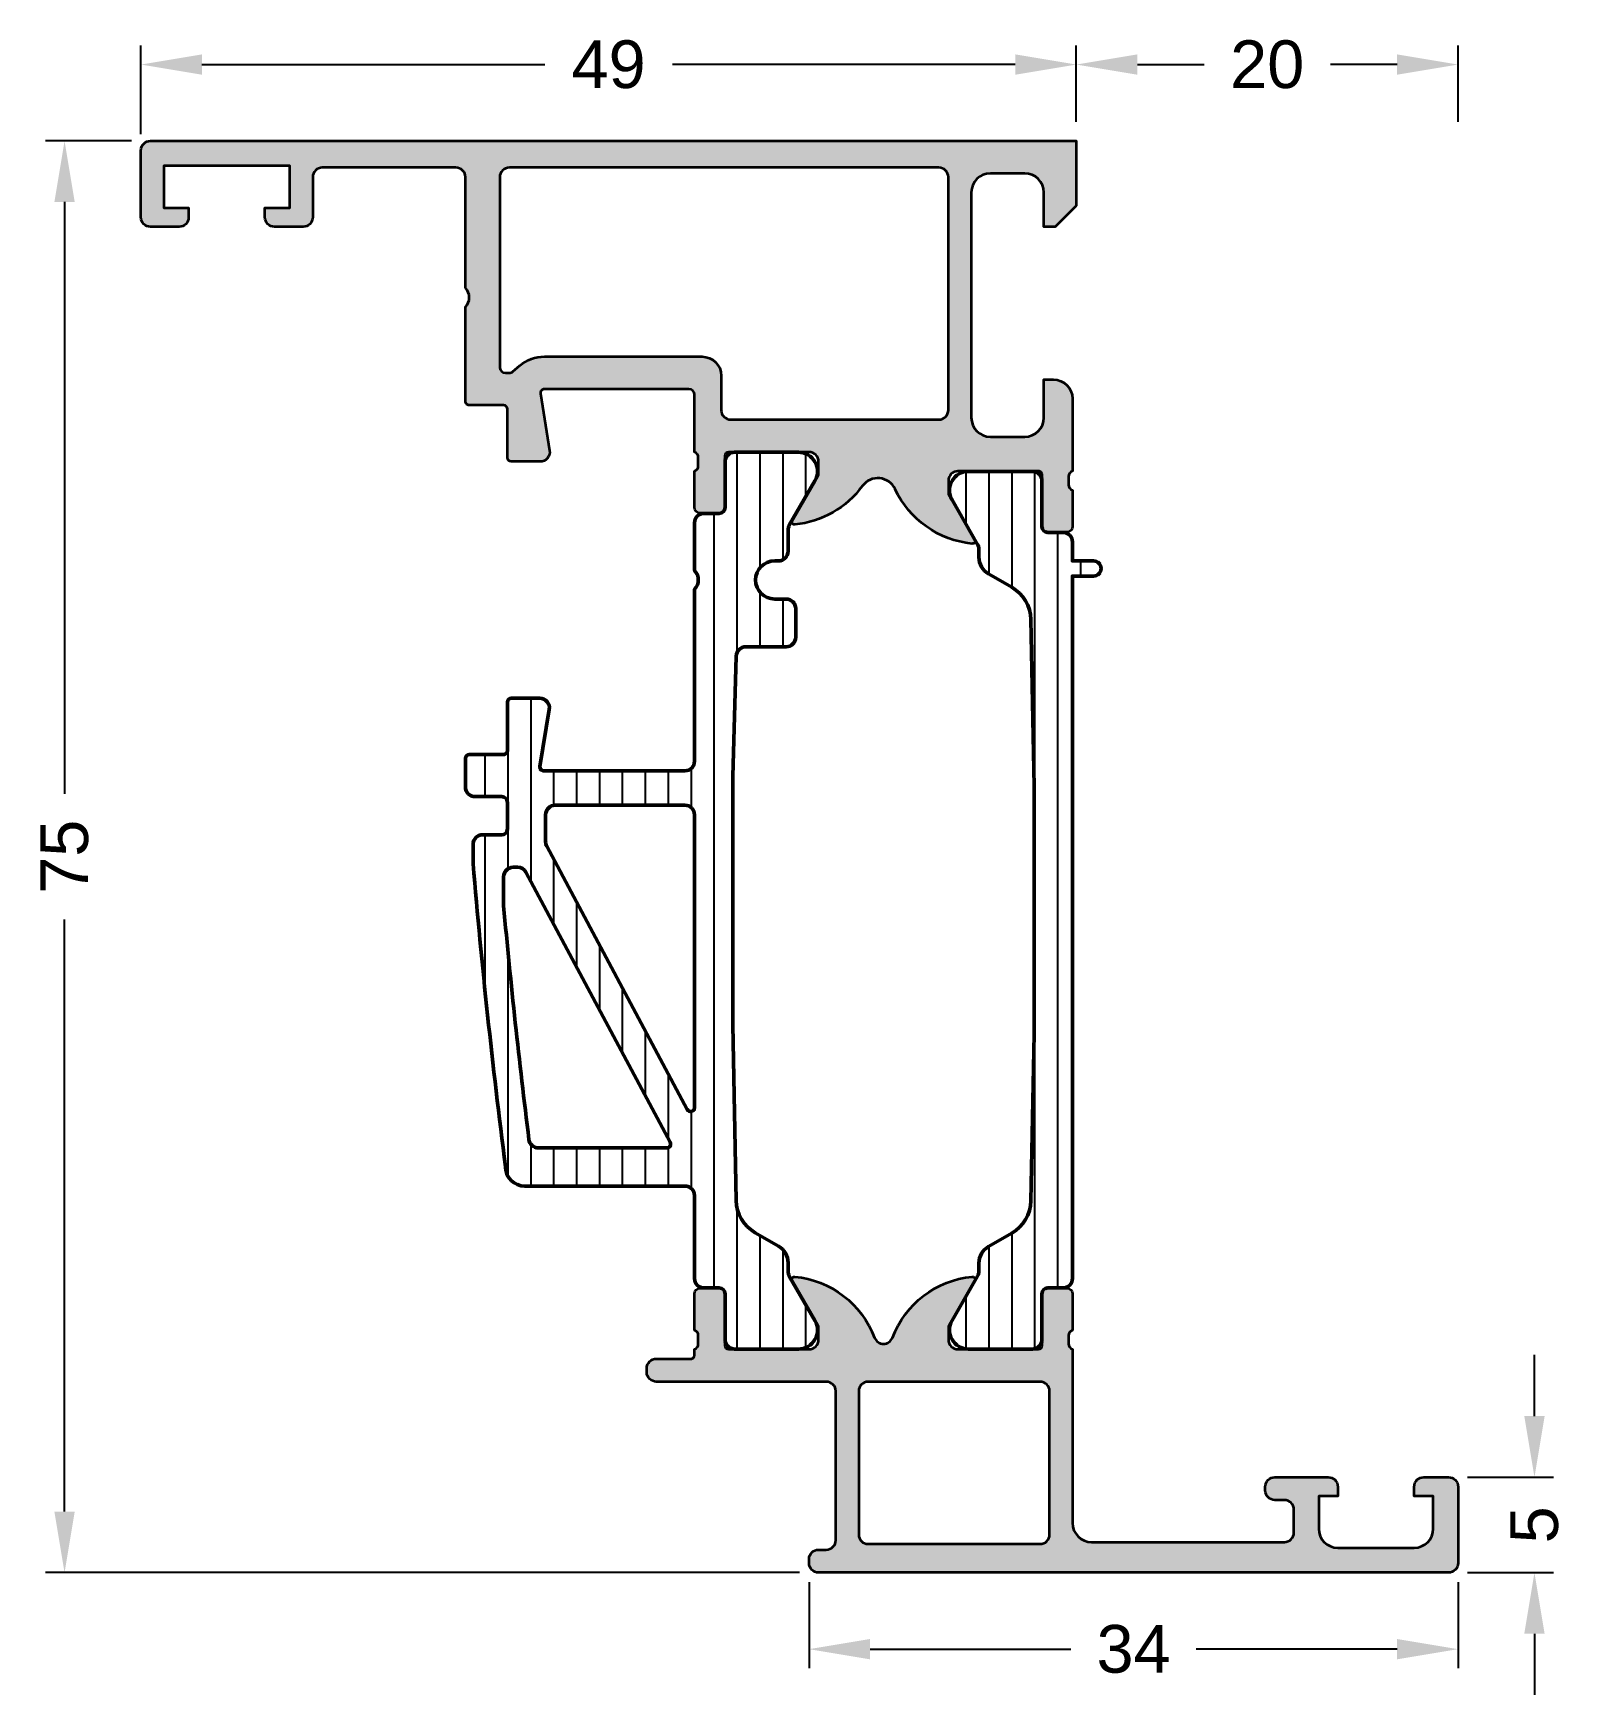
# Model space of a CAD drawing. Header units: millimetres. Extents: x 47.1 to 127.4, y 98 to 185.
import ezdxf

# ---------------------------------------------------------------- set-up
doc = ezdxf.new("R2010")
doc.units = ezdxf.units.MM
doc.header["$PDMODE"] = 1
doc.header["$PDSIZE"] = -0.001
for name, color, linetype, lineweight in [('S01_Bemaßung', 140, 'Continuous', 25), ('S03_AL_Kontur', 255, 'Continuous', 35), ('S04_AL_Schraffur', 253, 'Continuous', 25), ('S07_Isolation_Kontur', 91, 'Continuous', 50), ('S08_Isolation_Schraffur', 103, 'Continuous', 25)]:
    doc.layers.add(name, color=color, linetype=linetype, lineweight=lineweight)
doc.styles.add('Arial', font='arial.ttf')
doc.dimstyles.new('1 zu 1', dxfattribs={"dimtxt": 2.5, "dimasz": 3.2, "dimexe": 1, "dimexo": 1, "dimgap": 1.5, "dimtad": 0, "dimdec": 1, "dimrnd": 0.5, "dimdsep": 46, "dimtxsty": 'Arial', "dimcen": 0, "dimclrd": 256, "dimclre": 256, "dimclrt": 256, "dimadec": 0, "dimazin": 0, "dimtfac": 1, "dimtdec": 1, "dimtofl": 0, "dimtmove": 0, "dimatfit": 1, "dimfxl": 1, "dimtolj": 1, "dimlwd": 25, "dimlwe": 25, "dimarcsym": 0})

# ---------------------------------------------------------------- blocks, each defined once
blk = doc.blocks.new('587290_s')
at = {"layer": 'S04_AL_Schraffur'}
h = blk.add_hatch(color=256, dxfattribs=at)
h.dxf.hatch_style = 1
h.paths.add_polyline_path([(-20.20000000000017, 11.6999999999997, -0.3178372451957793), (-20.40000000000018, 11.98284271247432), (-20.40000000000018, 12.41715728752508, -0.3178372451957834), (-20.20000000000019, 12.6999999999997), (-20.20000000000022, 14.59999999999966, 0.4142135623730959), (-20.50000000000026, 14.8999999999997), (-21.49000000000018, 14.89999999999968, 0.414213562373095), (-21.79000000000022, 14.59999999999964), (-21.79000000000017, 11.89999999999968, -0.4142135623730957), (-21.99000000000017, 11.69999999999967), (-26.20000000000017, 11.69999999999961, -0.4142135623730955), (-26.70000000000018, 12.1999999999996), (-26.70000000000019, 12.8999999999996), (-25.31850454237787, 15.29282032302718, 0.6105378334010382), (-25.4516520794051, 15.49933548774898, 0.2842929205727157), (-29.63288879625711, 12.30684630545194, -0.6886036573143335), (-30.56711120374326, 12.30684630545192, 0.2842929205727156), (-34.74834792059536, 15.49933548774884, 0.6105378334010355), (-34.88149545762259, 15.29282032302704), (-33.5000000000002, 12.8999999999995), (-33.50000000000019, 12.19999999999949, -0.4142135623730935), (-34.00000000000018, 11.69999999999949), (-38.21000000000016, 11.69999999999942, -0.4142135623730958), (-38.41000000000017, 11.89999999999942), (-38.41000000000022, 14.59999999999938, 0.4142135623730934), (-38.71000000000026, 14.89999999999942), (-39.70000000000017, 14.8999999999994, 0.4142135623730972), (-40.00000000000021, 14.59999999999936), (-40.00000000000018, 12.6999999999994, -0.3178372451957927), (-39.80000000000017, 12.41715728752478), (-39.80000000000017, 11.98284271247402, -0.3178372451957778), (-40.00000000000017, 11.6999999999994), (-40.00000000000018, 11.39999999999939, -0.4142135623730898), (-40.20000000000017, 11.1999999999994), (-42.00000000000016, 11.1999999999994, 0.4142135623730855), (-42.50000000000017, 10.6999999999994), (-42.50000000000018, 10.50000000000002, 0.4142135623731049), (-42.00000000000017, 10), (-33.10000000000018, 10, -0.4142135623730954), (-32.60000000000018, 9.500000000000005), (-32.60000000000017, 1.699999999999999, -0.4142135623730945), (-33.10000000000017, 1.199999999999999), (-33.5, 1.199999999999999, 0.4142135623730948), (-34, 0.7000000000000028), (-34, 0.4999999999999929, 0.414213562373095), (-33.5, -3.552713678800501e-15), (-0.4999999999999964, 3.552713678800501e-15, 0.414213562373094), (3.552713678800501e-15, 0.5000000000000036), (0, 4.499999999999999, 0.4142135623730941), (-0.5, 5.000000000000001), (-1.799999999999997, 5, 0.4142135623730951), (-2.299999999999997, 4.5), (-2.299999999999994, 4.000000000000002), (-1.299999999999983, 4.000000000000001), (-1.299999999999983, 2.299999999999999, -0.4142135623730952), (-2.299999999999983, 1.299999999999999), (-6.300000000000011, 1.299999999999995, -0.4142135623730953), (-7.300000000000011, 2.299999999999999), (-7.30000000000001, 4.000000000000002), (-6.299999999999997, 4.000000000000002), (-6.299999999999997, 4.5, 0.4142135623730951), (-6.799999999999997, 5), (-9.599999999999998, 4.999999999999998, 0.4142135623730961), (-10.1, 4.499999999999999), (-10.1, 4.300000000000001, 0.4142135623730943), (-9.6, 3.800000000000001), (-9.099999999999993, 3.799999999999999, -0.4142135623730946), (-8.599999999999994, 3.300000000000002), (-8.599999999999993, 2.100000000000001, -0.4142135623730951), (-9.099999999999993, 1.600000000000001), (-19.20000000000003, 1.6, -0.4142135623730905), (-20.20000000000003, 2.599999999999985)])
h.paths.add_polyline_path([(-21.40000000000043, 9.500000000000018), (-21.40000000000017, 2.00000000000002, -0.4142135623731053), (-21.90000000000017, 1.500000000000002), (-30.90000000000017, 1.5, -0.4142135623730952), (-31.40000000000017, 1.999999999999998), (-31.40000000000014, 9.500000000000002, -0.4142135623730939), (-30.90000000000014, 10), (-21.90000000000043, 10, -0.4142135623730847)], flags=16)
at = {"layer": 'S03_AL_Kontur'}
for points in [[(-0.4999999999999982, 5.000000000000001, -0.414213562373095), (2.220446049250313e-15, 4.500000000000001), (2.220446049250313e-15, 0.5000000000000027, -0.4142135623730951), (-0.4999999999999982, 2.081668171172169e-15), (-33.50000000000001, -4.093947403305265e-15, -0.4142135623730951), (-34, 0.4999999999999959), (-34, 0.7000000000000001, -0.4142135623730949), (-33.50000000000001, 1.2), (-33.10000000000017, 1.2, 0.4142135623730955), (-32.60000000000017, 1.700000000000001), (-32.60000000000018, 9.500000000000002, 0.414213562373095), (-33.10000000000017, 10), (-42.00000000000017, 10, -0.4142135623730963), (-42.50000000000018, 10.50000000000001), (-42.50000000000017, 10.69999999999938, -0.4142135623730924), (-42.00000000000017, 11.1999999999994), (-40.20000000000017, 11.1999999999994, 0.4142135623730983), (-40.00000000000018, 11.3999999999994), (-40.00000000000017, 11.6999999999994, 0.3178372451957788), (-39.80000000000017, 11.98284271247402), (-39.80000000000017, 12.41715728752478, 0.317837245195788), (-40.00000000000018, 12.6999999999994), (-40.00000000000021, 14.59999999999936, -0.4142135623730994), (-39.70000000000017, 14.8999999999994), (-38.71000000000026, 14.89999999999942, -0.4142135623730908), (-38.41000000000022, 14.59999999999938), (-38.41000000000017, 11.89999999999942, 0.4142135623730918), (-38.21000000000017, 11.69999999999942), (-34.00000000000018, 11.69999999999949, 0.4142135623730989), (-33.50000000000019, 12.1999999999995), (-33.5000000000002, 12.8999999999995), (-34.88149545762259, 15.29282032302703, -0.6105378334010535), (-34.74834792059536, 15.49933548774884, -0.2842929205727155), (-30.56711120374326, 12.30684630545192, 0.6886036573143335), (-29.63288879625711, 12.30684630545194, -0.2842929205727157), (-25.4516520794051, 15.49933548774898, -0.6105378334010396), (-25.31850454237787, 15.29282032302718), (-26.70000000000019, 12.8999999999996), (-26.70000000000018, 12.1999999999996, 0.4142135623730911), (-26.20000000000018, 11.69999999999961), (-21.99000000000017, 11.69999999999967, 0.4142135623731015), (-21.79000000000017, 11.89999999999968), (-21.79000000000022, 14.59999999999964, -0.4142135623730994), (-21.49000000000017, 14.89999999999968), (-20.50000000000026, 14.8999999999997, -0.4142135623730908), (-20.20000000000022, 14.59999999999966), (-20.20000000000019, 12.6999999999997, 0.317837245195784), (-20.40000000000018, 12.41715728752508), (-20.40000000000018, 11.98284271247432, 0.317837245195781), (-20.20000000000017, 11.6999999999997), (-20.20000000000003, 2.599999999999987, 0.4142135623730906), (-19.20000000000003, 1.6), (-9.099999999999993, 1.600000000000001, 0.414213562373095), (-8.599999999999993, 2.100000000000001), (-8.599999999999994, 3.300000000000001, 0.414213562373095), (-9.099999999999993, 3.799999999999999), (-9.599999999999998, 3.800000000000002, -0.4142135623730947), (-10.1, 4.300000000000001), (-10.1, 4.499999999999999, -0.414213562373095), (-9.6, 4.999999999999998), (-6.799999999999997, 5, -0.414213562373095), (-6.299999999999997, 4.5), (-6.299999999999997, 4.000000000000002), (-7.300000000000009, 4.000000000000001), (-7.300000000000011, 2.299999999999999, 0.4142135623730954), (-6.30000000000001, 1.299999999999998), (-2.299999999999984, 1.299999999999999, 0.4142135623730956), (-1.299999999999985, 2.300000000000001), (-1.299999999999986, 4.000000000000002), (-2.299999999999998, 4.000000000000002), (-2.299999999999998, 4.5, -0.414213562373095), (-1.799999999999997, 5)], [(-21.90000000000017, 1.500000000000001, 0.414213562373095), (-21.40000000000017, 2.000000000000001), (-21.40000000000043, 9.500000000000002, 0.414213562373095), (-21.90000000000043, 10), (-30.90000000000014, 10, 0.414213562373095), (-31.40000000000014, 9.5), (-31.40000000000017, 2, 0.4142135623730963), (-30.90000000000017, 1.499999999999999)]]:
    blk.add_lwpolyline(points, format="xyb", close=True, dxfattribs=at)
blk = doc.blocks.new('511130_s')
at = {"layer": 'S04_AL_Schraffur'}
h = blk.add_hatch(color=256, dxfattribs=at)
h.dxf.hatch_style = 1
edge = h.paths.add_edge_path()
edge.add_line((5.551115123125783e-16, -3.399999999999999), (-1.1, -4.500000000000001))
edge.add_line((-1.099999999999999, -4.500000000000001), (-1.699999999999999, -4.5))
edge.add_line((-1.699999999999999, -4.5), (-1.7, -2.7))
edge.add_arc((-2.7, -2.7), 1, 0, 90)
edge.add_line((-2.7, -1.7), (-4.500000000000001, -1.700000000000002))
edge.add_arc((-4.5, -2.700000000000001), 0.9999999999999991, 90.00000000000006, 180)
edge.add_line((-5.5, -2.700000000000001), (-5.5, -14.5))
edge.add_arc((-4.499999999999999, -14.5), 1.000000000000001, 179.9999999999999, 269.9999999999999)
edge.add_line((-4.500000000000001, -15.5), (-2.700000000000002, -15.5))
edge.add_arc((-2.700000000000003, -14.5), 1, 270, 360.0000000000001)
edge.add_line((-1.700000000000002, -14.5), (-1.699999999999999, -12.5))
edge.add_line((-1.699999999999999, -12.5), (-1.199999999999996, -12.5))
edge.add_arc((-1.199999999999996, -13.5), 1, 0, 90, ccw=False)
edge.add_line((-0.1999999999999963, -13.5), (-0.1999999999999968, -17.3))
edge.add_arc((-0.09999999999999384, -17.58284271247462), 0.3000000000000038, 109.471220634491, 180)
edge.add_line((-0.3999999999999968, -17.58284271247462), (-0.3999999999999951, -18.01715728752539))
edge.add_arc((-0.09999999999999548, -18.01715728752539), 0.2999999999999996, 180, 250.5287793655094)
edge.add_line((-0.1999999999999948, -18.3), (-0.1999999999999941, -20.19999999999996))
edge.add_arc((-0.5000000000000338, -20.19999999999996), 0.3000000000000397, -90, 0, ccw=False)
edge.add_line((-0.5000000000000336, -20.5), (-1.489999999999954, -20.5))
edge.add_arc((-1.489999999999954, -20.19999999999996), 0.3000000000000398, 180, 270.00000000000006, ccw=False)
edge.add_line((-1.789999999999994, -20.19999999999996), (-1.789999999999996, -17.5))
edge.add_arc((-1.989999999999996, -17.50000000000001), 0.2, 1.017777498068326e-12, 90.0000000000002)
edge.add_line((-1.989999999999996, -17.3), (-6.19999999999999, -17.3))
edge.add_arc((-6.199999999999989, -17.8), 0.5000000000000036, 90.0000000000002, 180)
edge.add_line((-6.69999999999999, -17.8), (-6.69999999999999, -18.5))
edge.add_line((-6.69999999999999, -18.5), (-5.318504542377629, -20.89282032302755))
edge.add_arc((-5.438119784648292, -20.96188021535171), 0.1381197846482999, -95.6225775507931, 30.00000000000091, ccw=False)
edge.add_arc((-4.96177675882619, -16.12339113815219), 5.000000000000004, 205.0787776641433, 264.37742244920645, ccw=False)
edge.add_arc((-10.39613192002033, -18.66657496595597), 1.000000000000001, 25.0787776641433, 143.8053270726162)
edge.add_arc((-15.2382232411738, -15.12339113815219), 5.000000000000002, 275.62257755079344, 323.8053270726163, ccw=False)
edge.add_arc((-14.7618802153517, -19.96188021535171), 0.1381197846482951, 150.0000000000003, 275.62257755079395, ccw=False)
edge.add_line((-14.88149545762236, -19.89282032302756), (-13.5, -17.5))
edge.add_line((-13.5, -17.5), (-13.5, -16.8))
edge.add_arc((-14, -16.8), 0.5000000000000018, 4.071109992273287e-13, 90)
edge.add_line((-14, -16.3), (-18.21, -16.3))
edge.add_arc((-18.21, -16.5), 0.1999999999999957, 90, 180.000000000001)
edge.add_line((-18.41, -16.5), (-18.41, -19.19999999999996))
edge.add_arc((-18.71000000000004, -19.19999999999996), 0.3000000000000398, -90, 0, ccw=False)
edge.add_line((-18.71000000000004, -19.5), (-19.69999999999996, -19.5))
edge.add_arc((-19.69999999999996, -19.19999999999996), 0.3000000000000398, 180, 270, ccw=False)
edge.add_line((-20, -19.19999999999996), (-20, -17.3))
edge.add_arc((-20.1, -17.01715728752538), 0.3000000000000021, 289.4712206344901, 360)
edge.add_line((-19.8, -17.01715728752538), (-19.8, -16.58284271247462))
edge.add_arc((-20.1, -16.58284271247462), 0.2999999999999972, 0, 70.52877936550966)
edge.add_line((-20, -16.3), (-20, -13.3))
edge.add_arc((-20.3, -13.3), 0.2999999999999972, 0, 90)
edge.add_line((-20.3, -13.00000000000001), (-27.86769096001073, -13.00000000000001))
edge.add_arc((-27.86769096001073, -13.2), 0.1999999999999993, 90, 189.0000000000005)
edge.add_line((-28.06522862812976, -13.23128689300805), (-27.5915806127587, -16.22178276747988))
edge.add_arc((-28.08542478305627, -16.3), 0.5000000000000018, -90, 8.999999999999773, ccw=False)
edge.add_line((-28.08542478305627, -16.8), (-29.6, -16.8))
edge.add_arc((-29.6, -16.6), 0.1999999999999993, 180, 270, ccw=False)
edge.add_line((-29.8, -16.6), (-29.8, -14.05))
edge.add_arc((-30, -14.05), 0.1999999999999993, 0, 90)
edge.add_line((-30, -13.85), (-31.8, -13.85))
edge.add_arc((-31.8, -13.65000000000001), 0.1999999999999957, 179.999999999999, 270, ccw=False)
edge.add_line((-32, -13.65), (-32, -8.700000000000003))
edge.add_arc((-32.525, -8.200000000000003), 0.724999999999999, 316.3971810272963, 403.6028189727036)
edge.add_line((-32, -7.700000000000004), (-32, -1.900000000000004))
edge.add_arc((-32.5, -1.900000000000005), 0.5, 1.017777498068325e-13, 90)
edge.add_line((-32.5, -1.400000000000006), (-39.5, -1.400000000000004))
edge.add_arc((-39.5, -1.900000000000004), 0.5, 90, 180)
edge.add_line((-40, -1.900000000000004), (-40, -4.000000000000005))
edge.add_arc((-40.5, -4.000000000000005), 0.5, -90, 0, ccw=False)
edge.add_line((-40.5, -4.500000000000006), (-41.99999999999999, -4.500000000000006))
edge.add_arc((-42, -4.000000000000003), 0.5000000000000036, 180.0000000000004, 270.0000000000008, ccw=False)
edge.add_line((-42.5, -4.000000000000006), (-42.5, -3.500000000000006))
edge.add_line((-42.5, -3.500000000000006), (-41.2, -3.500000000000006))
edge.add_line((-41.2, -3.500000000000006), (-41.2, -1.300000000000006))
edge.add_line((-41.2, -1.300000000000006), (-47.8, -1.300000000000006))
edge.add_line((-47.8, -1.300000000000006), (-47.8, -3.500000000000006))
edge.add_line((-47.8, -3.500000000000006), (-46.5, -3.500000000000006))
edge.add_line((-46.5, -3.500000000000006), (-46.5, -4.000000000000005))
edge.add_arc((-47, -4.000000000000005), 0.5, -90, 0, ccw=False)
edge.add_line((-47, -4.500000000000006), (-48.5, -4.500000000000006))
edge.add_arc((-48.5, -4.000000000000006), 0.5, 180, 270, ccw=False)
edge.add_line((-49, -4.000000000000006), (-49, -0.5000000000000062))
edge.add_arc((-48.5, -0.5000000000000024), 0.5, 90.0000000000008, 180.0000000000004, ccw=False)
edge.add_line((-48.50000000000001, -5.967448757360216e-15), (0, 0))
edge.add_line((0, 0), (5.551115123125783e-16, -3.399999999999999))
edge = h.paths.add_edge_path(flags=16)
edge.add_arc((-29.7, -1.9), 0.4999999999999982, 90, 180.0000000000002)
edge.add_line((-30.2, -1.900000000000002), (-30.2, -11.85))
edge.add_arc((-29.9, -11.85), 0.2999999999999972, 180, 270)
edge.add_line((-29.9, -12.15), (-29.70919107027986, -12.15000000000001))
edge.add_arc((-29.70919107027986, -11.85000000000002), 0.2999999999999883, 270.0000000000007, 310.0000000000018)
edge.add_line((-29.5163547873739, -12.0798133329357), (-29.14464419713559, -11.76791111376205))
edge.add_arc((-27.85906897776252, -13.3), 1.999999999999998, 90.00000000000011, 129.9999999999999, ccw=False)
edge.add_line((-27.85906897776252, -11.30000000000001), (-19.6, -11.30000000000001))
edge.add_arc((-19.6, -12.30000000000001), 1, 0, 90, ccw=False)
edge.add_line((-18.6, -12.30000000000001), (-18.6, -14.1))
edge.add_arc((-18.1, -14.1), 0.5, 180, 270)
edge.add_line((-18.1, -14.6), (-7.200000000000003, -14.6))
edge.add_arc((-7.200000000000001, -14.1), 0.5, 269.9999999999999, 360)
edge.add_line((-6.700000000000001, -14.1), (-6.699999999999999, -1.900000000000002))
edge.add_arc((-7.199999999999999, -1.900000000000001), 0.5, 0, 90)
edge.add_line((-7.199999999999999, -1.400000000000001), (-29.7, -1.400000000000002))
at = {"layer": 'S03_AL_Kontur'}
for points in [[(5.551115123125783e-16, -3.399999999999999), (-1.099999999999999, -4.500000000000001), (-1.699999999999999, -4.5), (-1.7, -2.7, 0.414213562373095), (-2.7, -1.7), (-4.500000000000001, -1.700000000000002, 0.414213562373095), (-5.5, -2.700000000000001), (-5.5, -14.5, 0.414213562373095), (-4.500000000000001, -15.5), (-2.700000000000002, -15.5, 0.414213562373095), (-1.700000000000002, -14.5), (-1.699999999999999, -12.5), (-1.199999999999996, -12.5, -0.414213562373095), (-0.1999999999999963, -13.5), (-0.1999999999999968, -17.3, 0.3178372451957812), (-0.3999999999999968, -17.58284271247462), (-0.3999999999999951, -18.01715728752539, 0.3178372451957824), (-0.1999999999999948, -18.3), (-0.1999999999999941, -20.19999999999996, -0.4142135623730951), (-0.5000000000000336, -20.5), (-1.489999999999954, -20.5, -0.414213562373095), (-1.789999999999994, -20.19999999999996), (-1.789999999999996, -17.5, 0.414213562373095), (-1.989999999999996, -17.3), (-6.19999999999999, -17.3, 0.414213562373095), (-6.69999999999999, -17.8), (-6.69999999999999, -18.5), (-5.318504542377629, -20.89282032302755, -0.6105378334010336), (-5.451652079404859, -21.09933548774936, -0.2646719147936072), (-9.490406059821304, -18.24271099465534, 0.5699652493473596), (-11.20314714021257, -18.07604432798868, -0.2133901248928144), (-14.74834792059513, -20.09933548774936, -0.6105378334010351), (-14.88149545762236, -19.89282032302756), (-13.5, -17.5), (-13.5, -16.8, 0.4142135623730937), (-14, -16.3), (-18.21, -16.3, 0.414213562373095), (-18.41, -16.5), (-18.41, -19.19999999999996, -0.414213562373095), (-18.71000000000004, -19.5), (-19.69999999999996, -19.5, -0.414213562373095), (-20, -19.19999999999996), (-20, -17.3, 0.3178372451957844), (-19.8, -17.01715728752538), (-19.8, -16.58284271247462, 0.3178372451957838), (-20, -16.3), (-20, -13.3, 0.414213562373095), (-20.3, -13.00000000000001), (-27.86769096001073, -13.00000000000001, 0.4610063144273195), (-28.06522862812976, -13.23128689300805), (-27.5915806127587, -16.22178276747988, -0.4610063144273173), (-28.08542478305627, -16.8), (-29.6, -16.8, -0.414213562373095), (-29.8, -16.6), (-29.8, -14.05, 0.414213562373095), (-30, -13.85), (-31.8, -13.85, -0.4142135623731015), (-32, -13.65), (-32, -8.700000000000003, 0.4000000000000009), (-32, -7.700000000000004), (-32, -1.900000000000004, 0.414213562373095), (-32.5, -1.400000000000006), (-39.5, -1.400000000000004, 0.414213562373095), (-40, -1.900000000000004), (-40, -4.000000000000005, -0.414213562373095), (-40.5, -4.500000000000006), (-41.99999999999999, -4.500000000000006, -0.414213562373095), (-42.5, -4.000000000000006), (-42.5, -3.500000000000006), (-41.2, -3.500000000000006), (-41.2, -1.300000000000006), (-47.8, -1.300000000000006), (-47.8, -3.500000000000006), (-46.5, -3.500000000000006), (-46.5, -4.000000000000005, -0.414213562373095), (-47, -4.500000000000006), (-48.5, -4.500000000000006, -0.414213562373095), (-49, -4.000000000000006), (-49, -0.500000000000006, -0.414213562373095), (-48.50000000000001, -5.967448757360216e-15), (0, 0)], [(-29.7, -1.400000000000002, 0.414213562373095), (-30.2, -1.900000000000002), (-30.2, -11.85, 0.414213562373095), (-29.9, -12.15), (-29.70919107027986, -12.15000000000001, 0.1763269807084703), (-29.5163547873739, -12.0798133329357), (-29.14464419713559, -11.76791111376205, -0.1763269807084643), (-27.85906897776252, -11.30000000000001), (-19.6, -11.30000000000001, -0.414213562373095), (-18.6, -12.30000000000001), (-18.6, -14.1, 0.414213562373095), (-18.1, -14.6), (-7.200000000000002, -14.6, 0.414213562373095), (-6.700000000000001, -14.1), (-6.699999999999999, -1.900000000000002, 0.414213562373095), (-7.199999999999999, -1.400000000000001)]]:
    blk.add_lwpolyline(points, format="xyb", close=True, dxfattribs=at)
blk = doc.blocks.new('30065155_s')
at = {"layer": 'S08_Isolation_Schraffur'}
h = blk.add_hatch(dxfattribs=at)
h.set_pattern_fill('LINIE', color=256, scale=1.2, angle=90)
h.set_pattern_definition([(90, (-1.77635683940025e-14, 23.5), (-1.2, 7.347880794884119e-17), [])])
h.paths.add_polyline_path([(-2.220446049250313e-14, 30.8, -0.4142135623730949), (-0.5000000000000242, 30.3), (-7.900000000000016, 30.3, -0.4627606305581523), (-8.097353419466575, 30.53242881164731), (-7.606616451333625, 33.5189279708817, 0.4627606305581504), (-8.100000000000017, 34.09999999999999), (-9.600000000000021, 34.09999999999999, 0.414213562373095), (-9.800000000000018, 33.9), (-9.800000000000018, 31.35, -0.4142135623730952), (-10.00000000000002, 31.15), (-11.80000000000002, 31.15, 0.4142135623730899), (-12.00000000000002, 30.95), (-12.00000000000002, 29.45, 0.414213562373096), (-11.50000000000001, 28.95), (-10.10000000000002, 28.95, -0.4142135623730935), (-9.800000000000018, 28.65), (-9.800000000000018, 27.25, -0.4142135623730951), (-10.10000000000002, 26.95), (-11.10000000000002, 26.95, 0.4142135623731051), (-11.60000000000002, 26.44999999999998), (-11.59999999999998, 25.42970143555172, 0.01077801175281386), (-9.871719299123669, 9.31386104999251, 0.3459938938897501), (-8.900000000000018, 8.549999999999997), (-0.5000000000000155, 8.549999999999997, -0.4142135623730929), (-1.554312234475219e-14, 8.05), (0, 3.710000000000001, 0.4142135623730986), (0.500000000000003, 3.210000000000001), (1.299999999999995, 3.210000000000008, -0.4142135623730996), (1.6, 2.910000000000004), (1.600000000000002, 0.5100000000000051, 0.414213562373097), (2.099999999999997, 0.01000000000000512), (5.443449007382988, 0.00999999999999801, 0.577350269189627), (6.309474411167426, 1.509999999999998), (4.899999999999984, 3.951281292110224), (4.900000000000055, 4.53149545762227, 0.267949192431155), (4.400000000000054, 5.397520861406832), (3.177775011444871, 6.103172787559444, -0.2627698868176775), (2.178149590281433, 7.796517329008065), (1.999999999999986, 16.99999999999998), (1.999999999999986, 29.99999999999999), (2.185726456641185, 36.31469952580095, -0.4056275268475895), (2.68551033387336, 36.8), (4.799999999999981, 36.8, 0.4142135623730951), (5.299999999999981, 37.3), (5.299999999999981, 38.8, 0.4142135623730951), (4.79999999999998, 39.3), (4.199999999999982, 39.3, -1), (4.199999999999982, 41.3), (4.400000000000055, 41.3, 0.4142135623731172), (4.900000000000055, 41.80000000000003), (4.899999999999959, 43.0487187078898), (6.309474411167392, 45.48999999999999, 0.5773502691896271), (5.443449007382958, 46.98999999999999), (2.099999999999973, 46.98999999999999, 0.4142135623730944), (1.599999999999974, 46.48999999999999), (1.599999999999969, 44.09, -0.4142135623730904), (1.299999999999971, 43.79), (0.4999999999999692, 43.78999999999999, 0.4142135623730931), (-2.775557561562891e-14, 43.28999999999999), (-1.98729921407903e-14, 40.78989794855664, -0.4082482904638645), (-1.98729921407903e-14, 39.81010205144337)])
h.paths.add_polyline_path([(-0.5000000000000053, 28.5, -0.4142135623730951), (-5.329070518200751e-15, 28), (-3.996802888650564e-15, 12.64918445417767, -0.7805831932101502), (-0.3764253732035361, 12.55498207793379), (-7.800000000000006, 26.45810189569857), (-7.800000000000004, 28, -0.4142135623730951), (-7.300000000000004, 28.5)], flags=16)
h.paths.add_polyline_path([(-8.827505049255977, 24.9855059406097), (-1.27675214585978, 10.84420237624388, -0.566348922232837), (-1.453177519063316, 10.55), (-8.177032075798426, 10.55000000000005, -0.3782394917421361), (-8.67317037171468, 10.98797749339613, -0.008221414753644544), (-10.00000000000002, 23.23444553569187), (-10.00000000000002, 24.75, -0.4142135623730952), (-9.50000000000002, 25.25), (-9.268568482264817, 25.25, -0.2768547107300964)], flags=16)
at = {"layer": 'S07_Isolation_Kontur'}
for points in [[(-0.5000000000000226, 30.3, 0.4142135623730951), (-2.213507155346406e-14, 30.8), (-1.982956271599049e-14, 39.81010205144337, 0.4082482904638645), (-1.984523656517467e-14, 40.78989794855664), (-2.775557561562891e-14, 43.28999999999999, -0.4142135623730937), (0.4999999999999738, 43.78999999999999), (1.299999999999971, 43.79, 0.414213562373095), (1.599999999999969, 44.09), (1.599999999999974, 46.48999999999999, -0.414213562373095), (2.099999999999972, 46.98999999999999), (5.443449007382956, 46.98999999999999, -0.5773502691896266), (6.309474411167394, 45.48999999999999), (4.966987298107751, 43.16474411167425, 0.1316524975873954), (4.89999999999997, 42.91474411167425), (4.900000000000055, 41.8, -0.414213562373095), (4.400000000000055, 41.3), (4.199999999999982, 41.3, 0.9999999999999999), (4.199999999999982, 39.3), (4.799999999999979, 39.3, -0.414213562373095), (5.299999999999981, 38.8), (5.299999999999981, 37.3, -0.414213562373095), (4.799999999999981, 36.8), (2.685510333873363, 36.8, 0.4056275268475899), (2.185726456641186, 36.31469952580095), (1.999999999999987, 30), (1.999999999999987, 17.00967747277418, 0.004838623101273794), (2.000187289418271, 16.99032433971405), (2.178149590281433, 7.796517329008065, 0.2627698868176761), (3.177775011444865, 6.103172787559451), (4.400000000000055, 5.397520861406825, -0.2679491924311225), (4.900000000000055, 4.531495457622388), (4.900000000000001, 4.085255888325758, 0.1316524975873951), (4.966987298107782, 3.835255888325758), (6.309474411167425, 1.509999999999998, -0.5773502691896273), (5.443449007382987, 0.00999999999999801), (2.100000000000001, 0.01000000000000156, -0.414213562373095), (1.600000000000003, 0.509999999999998), (1.6, 2.910000000000004, 0.414213562373095), (1.3, 3.210000000000004), (0.4999999999999993, 3.210000000000001, -0.4142135623730963), (0, 3.710000000000001), (-1.554312234475219e-14, 8.049999999999997, 0.414213562373095), (-0.5000000000000155, 8.549999999999997), (-8.900000000000016, 8.549999999999995, -0.3996375341443293), (-9.898749217771925, 9.499999999999995, 0.01941759881094676), (-9.905638649432065, 9.577334852630903, -0.01060136377192211), (-11.59999999999998, 25.42970143555261), (-11.60000000000002, 26.45, -0.4142135623730947), (-11.10000000000002, 26.95), (-10.10000000000002, 26.95, 0.414213562373095), (-9.800000000000018, 27.25), (-9.800000000000018, 28.65, 0.414213562373095), (-10.10000000000002, 28.95), (-11.50000000000002, 28.95, -0.414213562373095), (-12.00000000000002, 29.45), (-12.00000000000002, 30.95, -0.414213562373095), (-11.80000000000002, 31.15), (-10.00000000000002, 31.15, 0.414213562373095), (-9.800000000000018, 31.35), (-9.800000000000018, 33.9, -0.414213562373095), (-9.60000000000002, 34.09999999999999), (-8.10000000000002, 34.09999999999999, -0.4627606305581495), (-7.606616451333625, 33.5189279708817), (-8.097353419466573, 30.53242881164732, 0.4627606305581503), (-7.900000000000018, 30.3)], [(-5.204170427930421e-15, 28, 0.414213562373095), (-0.5000000000000054, 28.5), (-7.300000000000004, 28.5, 0.414213562373095), (-7.800000000000004, 28), (-7.800000000000006, 26.58322945477114, 0.1232274951412248), (-7.74106343300884, 26.34772351416144), (-0.3764253732035361, 12.55498207793379, 0.7805831932101499), (-3.95516952522712e-15, 12.64918445417767)], [(-9.50000000000002, 25.25, 0.4142135623730952), (-10.00000000000002, 24.75), (-10.00000000000002, 23.23444553569198, 0.008221414753644633), (-8.673170371714622, 10.98797749339612, 0.3782394917421046), (-8.177032075798412, 10.55000000000005), (-1.453177519063313, 10.55, 0.5663489222328337), (-1.27675214585978, 10.84420237624388), (-8.82750504925598, 24.9855059406097, 0.2768547107300935), (-9.268568482264813, 25.25)]]:
    blk.add_lwpolyline(points, format="xyb", close=True, dxfattribs=at)
blk = doc.blocks.new('662011_s')
blk.add_blockref('30065155_s', (0, 0))
blk = doc.blocks.new('662013_s')
at = {"layer": 'S08_Isolation_Schraffur'}
h = blk.add_hatch(dxfattribs=at)
h.set_pattern_fill('LINIE', color=256, scale=1.2, angle=90)
h.set_pattern_definition([(90, (2.220446049250313e-15, 23), (-1.2, 7.347880794884119e-17), [])])
h.paths.add_polyline_path([(-1.600000000000001, 43.08999999999999), (-1.600000000000001, 45.48999999999999, 0.4142135623730947), (-2.100000000000002, 45.98999999999999), (-5.443449007382995, 45.98999999999999, 0.577350269189627), (-6.309474411167431, 44.49), (-4.900000000000005, 42.0487187078898), (-4.9, 41.48817727574204, 0.26794919243112), (-4.400000000000001, 40.62215187195761), (-3.176697974912126, 39.9158781184729, -0.2625177792662511), (-2.177109957278752, 38.22441991782961), (-1.999999999999964, 29.49999999999999), (-1.999999999999964, 16.5), (-2.177109957278752, 7.775580082170372, -0.2625177792662514), (-3.176697974912128, 6.084121881527082), (-4.400000000000002, 5.37784812804238, 0.357165459448139), (-4.919068619792925, 4.222022139762714, -0.2028824626428911), (-4.966987298107782, 3.835255888325761), (-6.309474411167424, 1.509999999999998, 0.5773502691896265), (-5.443449007382989, 0.00999999999999801), (-2.099999999999999, 0.00999999999999801, 0.4142135623730957), (-1.6, 0.509999999999998), (-1.600000000000001, 2.909999999999997, -0.4142135623730964), (-1.299999999999998, 3.210000000000001), (-0.4999999999999991, 3.210000000000001, 0.4142135623730958), (0, 3.710000000000001), (1.77635683940025e-15, 40.49999999999999), (1.100000000000005, 40.5, 1), (1.100000000000004, 41.3), (8.881784197001252e-16, 41.3), (-1.332267629550188e-15, 42.28999999999999, 0.4142135623730945), (-0.5000000000000004, 42.78999999999999), (-1.3, 42.78999999999999, -0.4142135623730913)])
at = {"layer": 'S07_Isolation_Kontur'}
blk.add_lwpolyline([(1.100000000000002, 40.5), (1.387778780781446e-15, 40.49999999999999), (0, 3.710000000000003, -0.4142135623730964), (-0.5000000000000003, 3.209999999999999), (-1.299999999999999, 3.209999999999999, 0.414213562373095), (-1.6, 2.909999999999998), (-1.6, 0.51, -0.414213562373095), (-2.099999999999998, 0.01000000000000001), (-5.443449007382988, 0.01000000000000001, -0.5773502691896236), (-6.309474411167427, 1.509999999999993), (-4.966987298107785, 3.835255888325756, 0.1316524975873964), (-4.900000000000002, 4.085255888325756), (-4.900000000000002, 4.511822724257941, -0.2679491924311226), (-4.400000000000004, 5.377848128042382), (-3.176697974912129, 6.08412188152708, 0.2625177792662515), (-2.177109957278752, 7.775580082170372), (-1.999999999999964, 16.5), (-1.999999999999964, 29.5), (-2.177109957278752, 38.22441991782961, 0.2625177792662515), (-3.176697974912129, 39.9158781184729), (-4.400000000000002, 40.62215187195761, -0.2679491924311225), (-4.9, 41.48817727574205), (-4.900000000000004, 41.91474411167424, 0.1316524975873954), (-4.966987298107785, 42.16474411167424), (-6.309474411167427, 44.48999999999999, -0.5773502691896291), (-5.443449007382995, 45.98999999999999), (-2.100000000000004, 45.98999999999999, -0.4142135623730898), (-1.600000000000001, 45.48999999999999), (-1.600000000000001, 43.08999999999999, 0.4142135623730908), (-1.300000000000001, 42.78999999999999), (-0.5000000000000016, 42.78999999999999, -0.4142135623730963), (-1.110223024625157e-15, 42.28999999999999), (1.378752577329209e-15, 41.3), (1.100000000000002, 41.3, -0.9999999999999999)], format="xyb", close=True, dxfattribs=at)
blk = doc.blocks.new('575780_s')
for name, p in [('511130_s', (19, 75)), ('662011_s', (-1.000000000000171, 11.6999999999994)), ('662013_s', (18.8, 11.69999999999964)), ('587290_s', (39, 0))]:
    blk.add_blockref(name, p)
blk = doc.blocks.new('*D14')
at = {"layer": 'Defpoints', "color": 0, "transparency": 16777216}
for p in [(101.7644704155288, 183.3564231961865), (101.7644704155288, 179.3564231961865), (52.76447041552871, 178.7162644307639)]:
    blk.add_point(p, dxfattribs=at)
at = {"layer": 'S01_Bemaßung', "lineweight": 25, "transparency": 16777216}
for p, q in [((52.76447041552871, 179.7162644307639), (52.76447041552871, 184.3564231961865)), ((101.7644704155288, 180.3564231961865), (101.7644704155288, 184.3564231961865)), ((55.96447041552871, 183.3564231961865), (73.92101884663379, 183.3564231961865)), ((98.56447041552876, 183.3564231961865), (80.60792198442368, 183.3564231961865))]:
    blk.add_line(p, q, dxfattribs=at)
at = {"layer": 'S01_Bemaßung', "transparency": 16777216}
for points in [[(55.96447041552871, 183.8897565295198), (55.96447041552871, 182.8230898628532), (52.76447041552871, 183.3564231961865)], [(98.56447041552876, 183.8897565295198), (98.56447041552876, 182.8230898628532), (101.7644704155288, 183.3564231961865)]]:
    blk.add_solid(points, dxfattribs=at)
at = {"layer": 'S01_Bemaßung', "transparency": 16777216, "insert": (77.26447041552873, 183.3564231961865), "char_height": 2.5, "attachment_point": 5, "style": 'Arial'}
blk.add_mtext('\\A1;49', dxfattribs=at)
blk = doc.blocks.new('*D15')
at = {"layer": 'Defpoints', "color": 0, "transparency": 16777216}
for p in [(121.7644704155289, 183.3564231961865), (101.7644704155288, 179.3564231961865), (121.7644704155289, 179.3564231961865)]:
    blk.add_point(p, dxfattribs=at)
at = {"layer": 'S01_Bemaßung', "lineweight": 25, "transparency": 16777216}
for p, q in [((101.7644704155288, 180.3564231961865), (101.7644704155288, 184.3564231961865)), ((121.7644704155289, 180.3564231961865), (121.7644704155289, 184.3564231961865)), ((104.9644704155288, 183.3564231961865), (108.4568305792396, 183.3564231961865)), ((118.5644704155289, 183.3564231961865), (115.072110251818, 183.3564231961865))]:
    blk.add_line(p, q, dxfattribs=at)
at = {"layer": 'S01_Bemaßung', "transparency": 16777216}
for points in [[(104.9644704155288, 183.8897565295198), (104.9644704155288, 182.8230898628531), (101.7644704155288, 183.3564231961865)], [(118.5644704155289, 183.8897565295198), (118.5644704155289, 182.8230898628531), (121.7644704155289, 183.3564231961865)]]:
    blk.add_solid(points, dxfattribs=at)
at = {"layer": 'S01_Bemaßung', "transparency": 16777216, "insert": (111.7644704155288, 183.3564231961865), "char_height": 2.5, "attachment_point": 5, "style": 'Arial'}
blk.add_mtext('\\A1;20', dxfattribs=at)
blk = doc.blocks.new('*D16')
at = {"layer": 'Defpoints', "color": 0, "transparency": 16777216}
for p in [(53.26447041552873, 179.3564231961865), (48.76447041552927, 104.3564231961865), (88.26447041552873, 104.3564231961865)]:
    blk.add_point(p, dxfattribs=at)
at = {"layer": 'S01_Bemaßung', "lineweight": 25, "transparency": 16777216}
for p, q in [((52.26447041552873, 179.3564231961865), (47.76447041552925, 179.3564231961865)), ((48.76447041552925, 176.1564231961866), (48.76447041552926, 145.1461571661729)), ((48.76447041552927, 107.5564231961865), (48.76447041552927, 138.5666892262002)), ((87.26447041552873, 104.3564231961865), (47.76447041552927, 104.3564231961865))]:
    blk.add_line(p, q, dxfattribs=at)
at = {"layer": 'S01_Bemaßung', "transparency": 16777216}
for points in [[(48.23113708219592, 176.1564231961866), (49.29780374886258, 176.1564231961866), (48.76447041552925, 179.3564231961865)], [(48.23113708219594, 107.5564231961865), (49.29780374886261, 107.5564231961865), (48.76447041552927, 104.3564231961865)]]:
    blk.add_solid(points, dxfattribs=at)
at = {"layer": 'S01_Bemaßung', "transparency": 16777216, "insert": (48.76447041552929, 141.8564231961865), "char_height": 2.5, "attachment_point": 5, "rotation": 90, "style": 'Arial'}
blk.add_mtext('\\A1;75', dxfattribs=at)
blk = doc.blocks.new('*D17')
at = {"layer": 'Defpoints', "color": 0, "transparency": 16777216}
for p in [(87.7644704155287, 104.8564231961865), (121.7644704155287, 104.8564231961865), (121.7644704155287, 100.345653196641)]:
    blk.add_point(p, dxfattribs=at)
at = {"layer": 'S01_Bemaßung', "lineweight": 25, "transparency": 16777216}
for p, q in [((87.7644704155287, 103.8564231961865), (87.7644704155287, 99.34565319664095)), ((121.7644704155287, 103.8564231961865), (121.7644704155287, 99.34565319664095)), ((90.96447041552871, 100.345653196641), (101.4798524073432, 100.345653196641)), ((118.5644704155287, 100.345653196641), (108.0490884237142, 100.345653196641))]:
    blk.add_line(p, q, dxfattribs=at)
at = {"layer": 'S01_Bemaßung', "transparency": 16777216}
for points in [[(90.96447041552871, 100.8789865299743), (90.96447041552871, 99.81231986330762), (87.7644704155287, 100.345653196641)], [(118.5644704155287, 100.8789865299743), (118.5644704155287, 99.81231986330762), (121.7644704155287, 100.345653196641)]]:
    blk.add_solid(points, dxfattribs=at)
at = {"layer": 'S01_Bemaßung', "transparency": 16777216, "insert": (104.7644704155287, 100.345653196641), "char_height": 2.5, "attachment_point": 5, "style": 'Arial'}
blk.add_mtext('\\A1;34', dxfattribs=at)
blk = doc.blocks.new('*D18')
at = {"layer": 'Defpoints', "color": 0, "transparency": 16777216}
for p in [(121.2644704155288, 109.3564231961865), (125.7644704155289, 109.3564231961865), (121.2644704155288, 104.3564231961865)]:
    blk.add_point(p, dxfattribs=at)
at = {"layer": 'S01_Bemaßung', "lineweight": 25, "transparency": 16777216}
for p, q in [((125.7644704155289, 112.5564231961865), (125.7644704155289, 115.7564231961865)), ((122.2644704155288, 109.3564231961865), (126.7644704155289, 109.3564231961865)), ((122.2644704155288, 104.3564231961865), (126.7644704155289, 104.3564231961865)), ((125.7644704155289, 101.1564231961865), (125.7644704155289, 97.95642319618653))]:
    blk.add_line(p, q, dxfattribs=at)
at = {"layer": 'S01_Bemaßung', "transparency": 16777216}
for points in [[(125.2311370821955, 112.5564231961865), (126.2978037488622, 112.5564231961865), (125.7644704155289, 109.3564231961865)], [(125.2311370821955, 101.1564231961865), (126.2978037488622, 101.1564231961865), (125.7644704155289, 104.3564231961865)]]:
    blk.add_solid(points, dxfattribs=at)
at = {"layer": 'S01_Bemaßung', "transparency": 16777216, "insert": (125.7644704155289, 106.8564231961865), "char_height": 2.5, "attachment_point": 5, "rotation": 90, "style": 'Arial'}
blk.add_mtext('\\A1;5', dxfattribs=at)

msp = doc.modelspace()

# ---------------------------------------------------------------- block references
msp.add_blockref('575780_s', (82.7644704155287, 104.3564231961865))

# ---------------------------------------------------------------- dimensions: what is measured, and where the dimension line sits
at = {"layer": 'S01_Bemaßung'}
dim = msp.add_linear_dim(base=(101.7644704155288, 183.3564231961865), p1=(52.76447041552871, 178.7162644307639), p2=(101.7644704155288, 179.3564231961865), dimstyle='1 zu 1', dxfattribs=at)
dim.commit()
dim.dimension.update_dxf_attribs({"geometry": '*D14', "text_midpoint": (77.26447041552873, 183.3564231961865)})
for base, p1, p2, picture, middle in [((121.7644704155289, 183.3564231961865), (101.7644704155288, 179.3564231961865), (121.7644704155289, 179.3564231961865), '*D15', (111.7644704155288, 183.3564231961865)), ((121.7644704155287, 100.345653196641), (87.7644704155287, 104.8564231961865), (121.7644704155287, 104.8564231961865), '*D17', (104.7644704155287, 100.345653196641))]:
    dim = msp.add_linear_dim(base=base, p1=p1, p2=p2, dimstyle='1 zu 1', override={"dimtmove": 1}, dxfattribs=at)
    dim.commit()
    dim.dimension.update_dxf_attribs({"geometry": picture, "text_midpoint": middle})
for base, p1, p2, picture, middle in [((48.76447041552927, 104.3564231961865), (53.26447041552871, 179.3564231961865), (88.2644704155287, 104.3564231961865), '*D16', (48.76447041552929, 141.8564231961865)), ((125.7644704155289, 109.3564231961865), (121.2644704155287, 104.3564231961865), (121.2644704155287, 109.3564231961865), '*D18', (125.7644704155289, 106.8564231961865))]:
    dim = msp.add_linear_dim(base=base, p1=p1, p2=p2, angle=90, dimstyle='1 zu 1', override={"dimtmove": 1}, dxfattribs=at)
    dim.commit()
    dim.dimension.update_dxf_attribs({"geometry": picture, "text_midpoint": middle})

doc.saveas('drawing.dxf')
